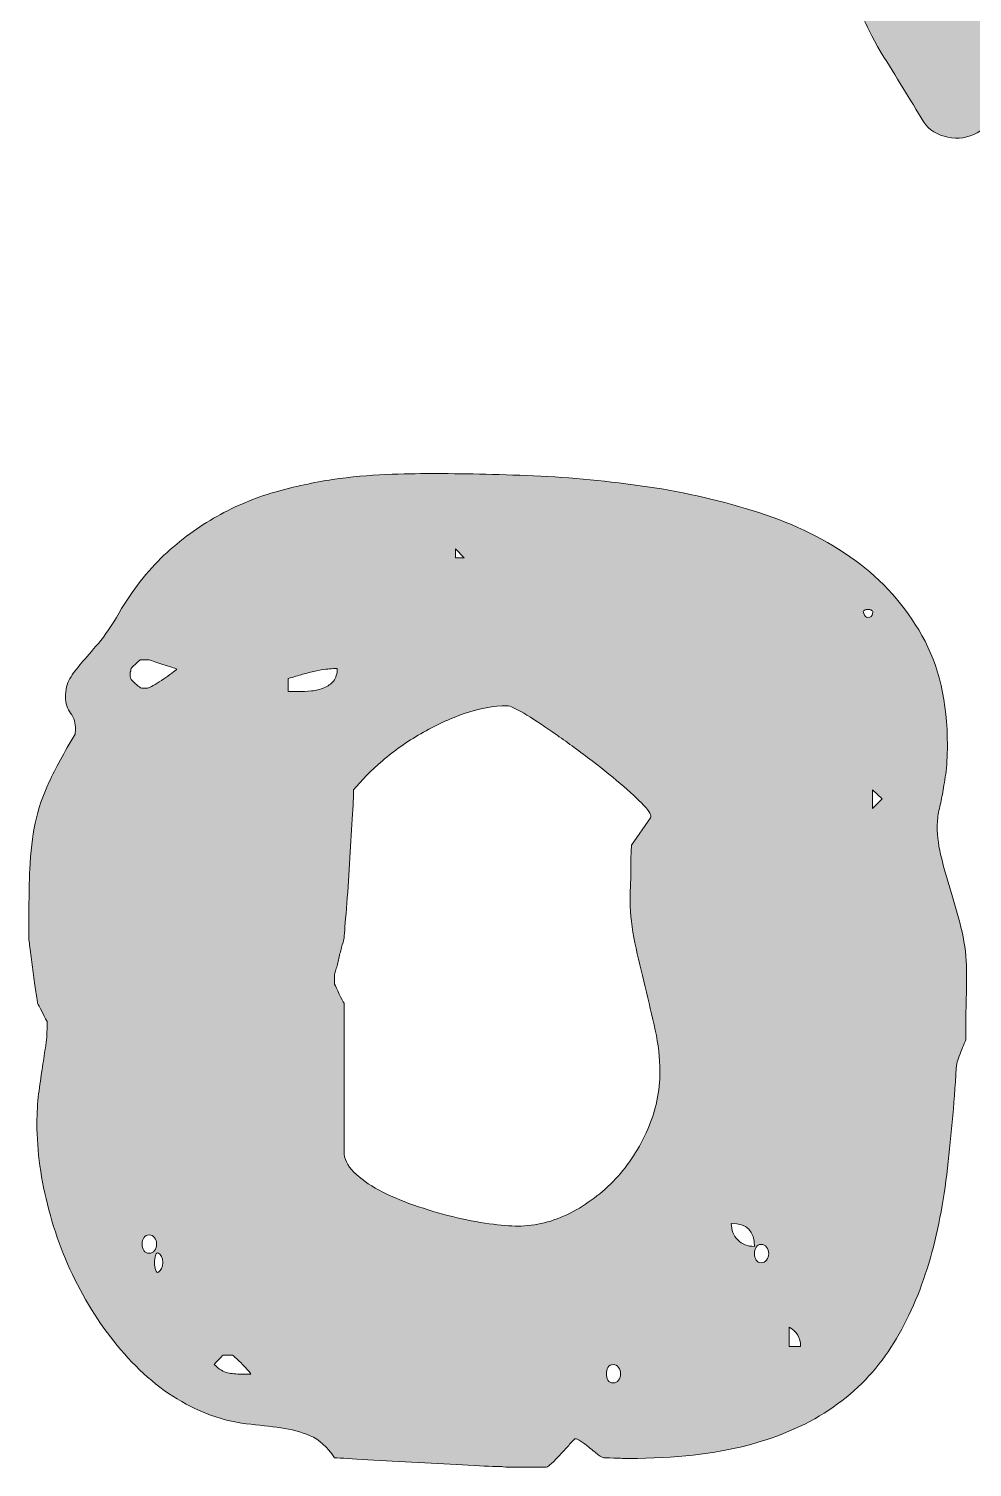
# Model space of a CAD drawing. Header units: inches. Extents: x 148 to 931, y -899 to -182.
# Drawn here: x 209.6 to 275.5, y -483.7 to -383.3 of the extents above; entities that cross this region are included whole.
import ezdxf

# ---------------------------------------------------------------- set-up
doc = ezdxf.new("R2010")
doc.units = ezdxf.units.IN
doc.header["$MEASUREMENT"] = 0
doc.layers.add('Layer 1', color=7, linetype='Continuous')

# ---------------------------------------------------------------- blocks, each defined once
blk = doc.blocks.new('block 4')
at = {"layer": 'Layer 1', "true_color": 0xffc000}
h = blk.add_hatch(color=40, dxfattribs=at)
h.dxf.hatch_style = 2
edge = h.paths.add_edge_path()
edge.add_spline(control_points=[(210.24, -451.34), (210.24, -451.28), (210.21, -451.06), (210.14, -450.68), (210.08, -450.3), (210.02, -449.86), (209.95, -449.37), (209.89, -448.88), (209.83, -448.4), (209.76, -447.93), (209.7, -447.45), (209.65, -447.07), (209.62, -446.79), (209.62, -446.79), (209.62, -446.5), (209.62, -446.5), (209.62, -444.7), (209.64, -443.2), (209.69, -442), (209.74, -440.79), (209.87, -439.71), (210.07, -438.75), (210.28, -437.78), (210.6, -436.82), (211.04, -435.88), (211.49, -434.93), (212.09, -433.82), (212.85, -432.55), (212.85, -432.52), (212.85, -432.48), (212.87, -432.41), (212.89, -432.35), (212.89, -432.29), (212.89, -432.22), (212.89, -431.78), (212.78, -431.4), (212.54, -431.08), (212.3, -430.77), (212.18, -430.39), (212.18, -429.95), (212.18, -429.44), (212.28, -429.01), (212.49, -428.66), (212.7, -428.32), (212.97, -427.95), (213.3, -427.57), (213.63, -427.19), (214.02, -426.74), (214.48, -426.2), (214.94, -425.66), (215.42, -424.95), (215.93, -424.06), (216.85, -422.48), (217.89, -421.15), (219.06, -420.05), (220.23, -418.96), (221.46, -418.05), (222.76, -417.33), (224.06, -416.6), (225.4, -416.04), (226.79, -415.64), (228.19, -415.25), (229.53, -414.95), (230.83, -414.76), (232.12, -414.57), (233.36, -414.46), (234.55, -414.41), (235.74, -414.36), (236.77, -414.34), (237.66, -414.34), (239.84, -414.34), (242.24, -414.39), (244.87, -414.5), (247.49, -414.61), (250.14, -414.87), (252.82, -415.26), (255.49, -415.66), (258.08, -416.26), (260.6, -417.07), (263.11, -417.87), (265.34, -418.98), (267.29, -420.39), (269.23, -421.79), (270.8, -423.55), (271.98, -425.65), (273.17, -427.76), (273.76, -430.31), (273.76, -433.31), (273.76, -434.1), (273.72, -434.78), (273.64, -435.33), (273.56, -435.88), (273.48, -436.36), (273.41, -436.75), (273.33, -437.15), (273.25, -437.52), (273.17, -437.87), (273.09, -438.22), (273.05, -438.6), (273.05, -439.01), (273.05, -439.7), (273.15, -440.45), (273.36, -441.26), (273.56, -442.07), (273.8, -442.9), (274.07, -443.75), (274.34, -444.6), (274.57, -445.47), (274.78, -446.36), (274.99, -447.25), (275.09, -448.15), (275.09, -449.06), (275.09, -449.25), (275.09, -449.58), (275.09, -450.04), (275.09, -450.5), (275.08, -450.98), (275.07, -451.48), (275.05, -451.99), (275.04, -452.47), (275.04, -452.93), (275.04, -453.39), (275.04, -453.71), (275.04, -453.9), (275.01, -453.97), (274.95, -454.09), (274.88, -454.28), (274.8, -454.47), (274.72, -454.67), (274.64, -454.88), (274.56, -455.08), (274.5, -455.27), (274.45, -455.44), (274.4, -455.62), (274.38, -455.75), (274.38, -455.85), (274.22, -458.44), (274, -460.92), (273.71, -463.3), (273.43, -465.67), (272.97, -467.87), (272.34, -469.89), (271.7, -471.91), (270.87, -473.74), (269.82, -475.37), (268.78, -477), (267.43, -478.39), (265.79, -479.54), (264.15, -480.7), (262.16, -481.58), (259.84, -482.2), (257.51, -482.82), (254.74, -483.13), (251.51, -483.13), (251.26, -483.13), (250.91, -483.12), (250.47, -483.1), (250.02, -483.09), (249.79, -483.08), (249.76, -483.08), (249.69, -483.08), (249.57, -483.01), (249.38, -482.87), (249.19, -482.72), (248.99, -482.56), (248.78, -482.39), (248.58, -482.22), (248.38, -482.07), (248.19, -481.94), (248, -481.81), (247.87, -481.75), (247.81, -481.75), (247.75, -481.75), (247.63, -481.85), (247.45, -482.06), (247.28, -482.27), (247.08, -482.49), (246.86, -482.72), (246.64, -482.96), (246.43, -483.17), (246.25, -483.36), (246.06, -483.55), (245.93, -483.66), (245.87, -483.7), (245.87, -483.73), (245.69, -483.74), (245.34, -483.74), (245, -483.74), (244.73, -483.74), (244.54, -483.74), (244.35, -483.74), (244.01, -483.74), (243.52, -483.74), (243.03, -483.74), (242.73, -483.73), (242.64, -483.7), (242.2, -483.7), (241.42, -483.66), (240.31, -483.6), (239.21, -483.54), (238.04, -483.47), (236.8, -483.41), (235.57, -483.35), (234.4, -483.28), (233.29, -483.22), (232.19, -483.16), (231.41, -483.11), (230.97, -483.08), (230.46, -482.32), (229.89, -481.81), (229.26, -481.54), (228.63, -481.27), (227.95, -481.09), (227.22, -480.99), (226.49, -480.9), (225.69, -480.8), (224.8, -480.71), (223.92, -480.61), (222.95, -480.36), (221.91, -479.95), (220.14, -479.22), (218.53, -478.13), (217.09, -476.67), (215.65, -475.22), (214.42, -473.56), (213.39, -471.69), (212.36, -469.83), (211.57, -467.85), (211.02, -465.76), (210.47, -463.68), (210.19, -461.67), (210.19, -459.74), (210.19, -458.98), (210.23, -458.29), (210.31, -457.67), (210.39, -457.06), (210.47, -456.49), (210.55, -455.97), (210.63, -455.44), (210.7, -454.94), (210.78, -454.45), (210.86, -453.96), (210.9, -453.46), (210.9, -452.95), (210.9, -452.95), (210.9, -452.62), (210.9, -452.62), (210.87, -452.56), (210.76, -452.35), (210.57, -451.98), (210.38, -451.62), (210.27, -451.4), (210.24, -451.34)], knot_values=[0, 0, 0, 0, 1, 1, 1, 2, 2, 2, 3, 3, 3, 4, 4, 4, 5, 5, 5, 6, 6, 6, 7, 7, 7, 8, 8, 8, 9, 9, 9, 10, 10, 10, 11, 11, 11, 12, 12, 12, 13, 13, 13, 14, 14, 14, 15, 15, 15, 16, 16, 16, 17, 17, 17, 18, 18, 18, 19, 19, 19, 20, 20, 20, 21, 21, 21, 22, 22, 22, 23, 23, 23, 24, 24, 24, 25, 25, 25, 26, 26, 26, 27, 27, 27, 28, 28, 28, 29, 29, 29, 30, 30, 30, 31, 31, 31, 32, 32, 32, 33, 33, 33, 34, 34, 34, 35, 35, 35, 36, 36, 36, 37, 37, 37, 38, 38, 38, 39, 39, 39, 40, 40, 40, 41, 41, 41, 42, 42, 42, 43, 43, 43, 44, 44, 44, 45, 45, 45, 46, 46, 46, 47, 47, 47, 48, 48, 48, 49, 49, 49, 50, 50, 50, 51, 51, 51, 52, 52, 52, 53, 53, 53, 54, 54, 54, 55, 55, 55, 56, 56, 56, 57, 57, 57, 58, 58, 58, 59, 59, 59, 60, 60, 60, 61, 61, 61, 62, 62, 62, 63, 63, 63, 64, 64, 64, 65, 65, 65, 66, 66, 66, 67, 67, 67, 68, 68, 68, 69, 69, 69, 70, 70, 70, 71, 71, 71, 72, 72, 72, 73, 73, 73, 74, 74, 74, 75, 75, 75, 76, 76, 76, 77, 77, 77, 78, 78, 78, 79, 79, 79, 80, 80, 80, 81, 81, 81, 82, 82, 82, 83, 83, 83, 84, 84, 84, 84], degree=3, periodic=1)
edge = h.paths.add_edge_path()
edge.add_spline(control_points=[(216.74, -428), (216.74, -428), (216.74, -428.14), (216.74, -428.14), (216.7, -428.17), (216.69, -428.24), (216.69, -428.33), (216.69, -428.4), (216.7, -428.46), (216.71, -428.52), (216.73, -428.59), (216.74, -428.63), (216.74, -428.66), (216.77, -428.73), (216.87, -428.84), (217.04, -429), (217.22, -429.16), (217.34, -429.25), (217.4, -429.28), (217.4, -429.31), (217.44, -429.33), (217.52, -429.33), (217.6, -429.33), (217.65, -429.33), (217.69, -429.33), (217.75, -429.33), (217.82, -429.33), (217.9, -429.33), (217.98, -429.33), (218.02, -429.31), (218.02, -429.28), (218.11, -429.25), (218.25, -429.18), (218.44, -429.07), (218.63, -428.96), (218.83, -428.83), (219.04, -428.69), (219.24, -428.55), (219.43, -428.41), (219.61, -428.28), (219.78, -428.16), (219.9, -428.06), (219.96, -428), (219.9, -427.97), (219.77, -427.92), (219.58, -427.86), (219.39, -427.79), (219.2, -427.73), (218.99, -427.67), (218.78, -427.61), (218.59, -427.54), (218.42, -427.48), (218.25, -427.42), (218.11, -427.37), (218.02, -427.34), (218.02, -427.34), (217.69, -427.34), (217.69, -427.34), (217.69, -427.34), (217.4, -427.34), (217.4, -427.34), (217.34, -427.4), (217.22, -427.51), (217.04, -427.67), (216.87, -427.83), (216.77, -427.94), (216.74, -428)], knot_values=[0, 0, 0, 0, 1, 1, 1, 2, 2, 2, 3, 3, 3, 4, 4, 4, 5, 5, 5, 6, 6, 6, 7, 7, 7, 8, 8, 8, 9, 9, 9, 10, 10, 10, 11, 11, 11, 12, 12, 12, 13, 13, 13, 14, 14, 14, 15, 15, 15, 16, 16, 16, 17, 17, 17, 18, 18, 18, 19, 19, 19, 20, 20, 20, 21, 21, 21, 22, 22, 22, 22], degree=3, periodic=1)
edge = h.paths.add_edge_path()
edge.add_spline(control_points=[(218.02, -467.52), (217.86, -467.52), (217.74, -467.58), (217.66, -467.71), (217.58, -467.83), (217.54, -467.99), (217.54, -468.16), (217.54, -468.33), (217.58, -468.48), (217.66, -468.61), (217.74, -468.74), (217.86, -468.8), (218.02, -468.8), (218.18, -468.8), (218.3, -468.74), (218.4, -468.61), (218.49, -468.48), (218.54, -468.33), (218.54, -468.16), (218.54, -467.99), (218.49, -467.83), (218.4, -467.71), (218.3, -467.58), (218.18, -467.52), (218.02, -467.52)], knot_values=[0, 0, 0, 0, 1, 1, 1, 2, 2, 2, 3, 3, 3, 4, 4, 4, 5, 5, 5, 6, 6, 6, 7, 7, 7, 8, 8, 8, 8], degree=3, periodic=1)
edge = h.paths.add_edge_path()
edge.add_spline(control_points=[(218.68, -468.8), (218.59, -468.74), (218.52, -468.78), (218.47, -468.94), (218.42, -469.1), (218.4, -469.27), (218.4, -469.46), (218.4, -469.65), (218.42, -469.82), (218.47, -469.96), (218.52, -470.1), (218.59, -470.16), (218.68, -470.13), (218.87, -470), (218.97, -469.77), (218.97, -469.44), (218.97, -469.11), (218.87, -468.89), (218.68, -468.8)], knot_values=[0, 0, 0, 0, 1, 1, 1, 2, 2, 2, 3, 3, 3, 4, 4, 4, 5, 5, 5, 6, 6, 6, 6], degree=3, periodic=1)
edge = h.paths.add_edge_path()
edge.add_spline(control_points=[(222.57, -476.58), (222.92, -476.9), (223.23, -477.09), (223.5, -477.15), (223.77, -477.21), (224.11, -477.24), (224.52, -477.24), (224.52, -477.24), (225.13, -477.24), (225.13, -477.24), (225.07, -477.12), (224.87, -476.89), (224.54, -476.56), (224.21, -476.22), (223.98, -476.01), (223.85, -475.92), (223.85, -475.92), (223.57, -475.92), (223.57, -475.92), (223.57, -475.92), (223.19, -475.92), (223.19, -475.92), (223.13, -475.98), (223.01, -476.09), (222.86, -476.25), (222.7, -476.41), (222.6, -476.52), (222.57, -476.58)], knot_values=[0, 0, 0, 0, 1, 1, 1, 2, 2, 2, 3, 3, 3, 4, 4, 4, 5, 5, 5, 6, 6, 6, 7, 7, 7, 8, 8, 8, 9, 9, 9, 9], degree=3, periodic=1)
edge = h.paths.add_edge_path()
edge.add_spline(control_points=[(227.74, -429.57), (227.74, -429.57), (228.41, -429.57), (228.41, -429.57), (228.72, -429.57), (229.04, -429.55), (229.36, -429.52), (229.67, -429.49), (229.96, -429.42), (230.23, -429.31), (230.5, -429.19), (230.72, -429.04), (230.9, -428.83), (231.07, -428.62), (231.16, -428.33), (231.16, -427.95), (231.1, -427.95), (230.96, -427.96), (230.76, -427.98), (230.55, -427.99), (230.42, -428), (230.35, -428), (230.16, -428.03), (229.92, -428.08), (229.62, -428.14), (229.32, -428.21), (229.02, -428.28), (228.74, -428.36), (228.45, -428.44), (228.12, -428.54), (227.74, -428.66), (227.74, -428.66), (227.74, -429.57), (227.74, -429.57)], knot_values=[0, 0, 0, 0, 1, 1, 1, 2, 2, 2, 3, 3, 3, 4, 4, 4, 5, 5, 5, 6, 6, 6, 7, 7, 7, 8, 8, 8, 9, 9, 9, 10, 10, 10, 11, 11, 11, 11], degree=3, periodic=1)
edge = h.paths.add_edge_path()
edge.add_spline(control_points=[(230.97, -449.73), (230.97, -449.73), (230.97, -450.01), (230.97, -450.01), (231.03, -450.14), (231.14, -450.37), (231.3, -450.7), (231.46, -451.03), (231.57, -451.25), (231.63, -451.34), (231.63, -451.34), (231.63, -461.68), (231.63, -461.68), (231.63, -462.19), (231.86, -462.67), (232.32, -463.13), (232.78, -463.59), (233.36, -464.01), (234.08, -464.39), (234.79, -464.77), (235.59, -465.12), (236.5, -465.43), (237.4, -465.75), (238.3, -466.02), (239.2, -466.24), (240.1, -466.46), (240.96, -466.63), (241.76, -466.74), (242.57, -466.85), (243.24, -466.9), (243.78, -466.9), (245.01, -466.9), (246.22, -466.6), (247.41, -466), (248.59, -465.4), (249.65, -464.6), (250.59, -463.6), (251.52, -462.61), (252.27, -461.45), (252.84, -460.14), (253.41, -458.83), (253.69, -457.48), (253.69, -456.09), (253.69, -455.17), (253.58, -454.21), (253.36, -453.21), (253.14, -452.22), (252.9, -451.21), (252.65, -450.18), (252.4, -449.15), (252.16, -448.13), (251.94, -447.12), (251.72, -446.11), (251.61, -445.14), (251.61, -444.22), (251.61, -443.97), (251.61, -443.63), (251.63, -443.21), (251.65, -442.78), (251.65, -442.35), (251.65, -441.92), (251.65, -441.5), (251.66, -441.13), (251.68, -440.81), (251.69, -440.49), (251.7, -440.32), (251.7, -440.29), (251.7, -440.29), (253.03, -438.39), (253.03, -438.39), (253.12, -438.23), (252.97, -437.94), (252.55, -437.51), (252.14, -437.09), (251.6, -436.58), (250.92, -435.99), (250.24, -435.41), (249.48, -434.8), (248.64, -434.17), (247.8, -433.54), (247, -432.95), (246.22, -432.41), (245.45, -431.87), (244.77, -431.43), (244.18, -431.08), (243.6, -430.74), (243.21, -430.56), (243.02, -430.56), (242.07, -430.56), (241.07, -430.74), (240.03, -431.11), (238.99, -431.47), (237.97, -431.94), (236.99, -432.51), (236.01, -433.08), (235.12, -433.71), (234.31, -434.4), (233.51, -435.1), (232.83, -435.78), (232.3, -436.44), (232.3, -436.82), (232.27, -437.5), (232.2, -438.48), (232.14, -439.47), (232.08, -440.5), (232.01, -441.59), (231.95, -442.68), (231.88, -443.73), (231.8, -444.72), (231.72, -445.72), (231.66, -446.41), (231.63, -446.79), (231.63, -446.85), (231.59, -447.01), (231.51, -447.26), (231.44, -447.51), (231.36, -447.79), (231.3, -448.09), (231.24, -448.39), (231.17, -448.67), (231.09, -448.92), (231.01, -449.18), (230.97, -449.33), (230.97, -449.4), (230.97, -449.4), (230.97, -449.73), (230.97, -449.73)], knot_values=[0, 0, 0, 0, 1, 1, 1, 2, 2, 2, 3, 3, 3, 4, 4, 4, 5, 5, 5, 6, 6, 6, 7, 7, 7, 8, 8, 8, 9, 9, 9, 10, 10, 10, 11, 11, 11, 12, 12, 12, 13, 13, 13, 14, 14, 14, 15, 15, 15, 16, 16, 16, 17, 17, 17, 18, 18, 18, 19, 19, 19, 20, 20, 20, 21, 21, 21, 22, 22, 22, 23, 23, 23, 24, 24, 24, 25, 25, 25, 26, 26, 26, 27, 27, 27, 28, 28, 28, 29, 29, 29, 30, 30, 30, 31, 31, 31, 32, 32, 32, 33, 33, 33, 34, 34, 34, 35, 35, 35, 36, 36, 36, 37, 37, 37, 38, 38, 38, 39, 39, 39, 40, 40, 40, 41, 41, 41, 42, 42, 42, 42], degree=3, periodic=1)
h.paths.add_polyline_path([(239.41, -420.22), (240.03, -420.22), (239.41, -419.6)])
edge = h.paths.add_edge_path()
edge.add_spline(control_points=[(250.42, -476.58), (250.26, -476.58), (250.14, -476.64), (250.06, -476.77), (249.98, -476.9), (249.95, -477.05), (249.95, -477.22), (249.95, -477.39), (249.98, -477.54), (250.06, -477.67), (250.14, -477.8), (250.26, -477.86), (250.42, -477.86), (250.58, -477.86), (250.7, -477.8), (250.8, -477.67), (250.89, -477.54), (250.94, -477.39), (250.94, -477.22), (250.94, -477.05), (250.89, -476.9), (250.8, -476.77), (250.7, -476.64), (250.58, -476.58), (250.42, -476.58)], knot_values=[0, 0, 0, 0, 1, 1, 1, 2, 2, 2, 3, 3, 3, 4, 4, 4, 5, 5, 5, 6, 6, 6, 7, 7, 7, 8, 8, 8, 8], degree=3, periodic=1)
edge = h.paths.add_edge_path()
edge.add_spline(control_points=[(260.29, -468.32), (260.29, -467.25), (259.75, -466.71), (258.67, -466.71), (258.67, -467.19), (258.82, -467.57), (259.13, -467.87), (259.43, -468.18), (259.81, -468.32), (260.29, -468.32)], knot_values=[0, 0, 0, 0, 1, 1, 1, 2, 2, 2, 3, 3, 3, 3], degree=3, periodic=1)
edge = h.paths.add_edge_path()
edge.add_spline(control_points=[(260.76, -468.18), (260.6, -468.18), (260.48, -468.25), (260.41, -468.37), (260.33, -468.5), (260.29, -468.65), (260.29, -468.82), (260.29, -469), (260.33, -469.15), (260.41, -469.27), (260.48, -469.4), (260.6, -469.46), (260.76, -469.46), (260.92, -469.46), (261.05, -469.4), (261.14, -469.27), (261.24, -469.15), (261.28, -469), (261.28, -468.82), (261.28, -468.65), (261.24, -468.5), (261.14, -468.37), (261.05, -468.25), (260.92, -468.18), (260.76, -468.18)], knot_values=[0, 0, 0, 0, 1, 1, 1, 2, 2, 2, 3, 3, 3, 4, 4, 4, 5, 5, 5, 6, 6, 6, 7, 7, 7, 8, 8, 8, 8], degree=3, periodic=1)
edge = h.paths.add_edge_path()
edge.add_spline(control_points=[(263.51, -475.3), (263.51, -474.7), (263.24, -474.25), (262.71, -473.97), (262.71, -473.97), (262.71, -475.3), (262.71, -475.3), (262.71, -475.3), (263.51, -475.3), (263.51, -475.3)], knot_values=[0, 0, 0, 0, 1, 1, 1, 2, 2, 2, 3, 3, 3, 3], degree=3, periodic=1)
edge = h.paths.add_edge_path()
edge.add_spline(control_points=[(268.54, -424.11), (268.57, -424.02), (268.55, -423.94), (268.47, -423.9), (268.39, -423.85), (268.3, -423.83), (268.21, -423.83), (268.12, -423.83), (268.03, -423.85), (267.95, -423.9), (267.87, -423.94), (267.86, -424.02), (267.93, -424.11), (267.99, -424.3), (268.08, -424.39), (268.21, -424.39), (268.4, -424.39), (268.51, -424.3), (268.54, -424.11)], knot_values=[0, 0, 0, 0, 1, 1, 1, 2, 2, 2, 3, 3, 3, 4, 4, 4, 5, 5, 5, 6, 6, 6, 6], degree=3, periodic=1)
h.paths.add_polyline_path([(268.54, -436.44), (268.54, -437.73), (269.21, -437.06)])
at = {"layer": 'Layer 1', "lineweight": 0}
for points in [[(239.41, -420.22), (240.03, -420.22), (239.41, -419.6), (239.41, -420.22)], [(268.54, -436.44), (268.54, -437.73), (269.21, -437.06), (268.54, -436.44)]]:
    blk.add_lwpolyline(points, dxfattribs=at)
for points, knots in [([(210.24, -451.34), (210.24, -451.28), (210.21, -451.06), (210.14, -450.68), (210.08, -450.3), (210.02, -449.86), (209.95, -449.37), (209.89, -448.88), (209.83, -448.4), (209.76, -447.93), (209.7, -447.45), (209.65, -447.07), (209.62, -446.79), (209.62, -446.79), (209.62, -446.5), (209.62, -446.5), (209.62, -444.7), (209.64, -443.2), (209.69, -442), (209.74, -440.79), (209.87, -439.71), (210.07, -438.75), (210.28, -437.78), (210.6, -436.82), (211.04, -435.88), (211.49, -434.93), (212.09, -433.82), (212.85, -432.55), (212.85, -432.52), (212.85, -432.48), (212.87, -432.41), (212.89, -432.35), (212.89, -432.29), (212.89, -432.22), (212.89, -431.78), (212.78, -431.4), (212.54, -431.08), (212.3, -430.77), (212.18, -430.39), (212.18, -429.95), (212.18, -429.44), (212.28, -429.01), (212.49, -428.66), (212.7, -428.32), (212.97, -427.95), (213.3, -427.57), (213.63, -427.19), (214.02, -426.74), (214.48, -426.2), (214.94, -425.66), (215.42, -424.95), (215.93, -424.06), (216.85, -422.48), (217.89, -421.15), (219.06, -420.05), (220.23, -418.96), (221.46, -418.05), (222.76, -417.33), (224.06, -416.6), (225.4, -416.04), (226.79, -415.64), (228.19, -415.25), (229.53, -414.95), (230.83, -414.76), (232.12, -414.57), (233.36, -414.46), (234.55, -414.41), (235.74, -414.36), (236.77, -414.34), (237.66, -414.34), (239.84, -414.34), (242.24, -414.39), (244.87, -414.5), (247.49, -414.61), (250.14, -414.87), (252.82, -415.26), (255.49, -415.66), (258.08, -416.26), (260.6, -417.07), (263.11, -417.87), (265.34, -418.98), (267.29, -420.39), (269.23, -421.79), (270.8, -423.55), (271.98, -425.65), (273.17, -427.76), (273.76, -430.31), (273.76, -433.31), (273.76, -434.1), (273.72, -434.78), (273.64, -435.33), (273.56, -435.88), (273.48, -436.36), (273.41, -436.75), (273.33, -437.15), (273.25, -437.52), (273.17, -437.87), (273.09, -438.22), (273.05, -438.6), (273.05, -439.01), (273.05, -439.7), (273.15, -440.45), (273.36, -441.26), (273.56, -442.07), (273.8, -442.9), (274.07, -443.75), (274.34, -444.6), (274.57, -445.47), (274.78, -446.36), (274.99, -447.25), (275.09, -448.15), (275.09, -449.06), (275.09, -449.25), (275.09, -449.58), (275.09, -450.04), (275.09, -450.5), (275.08, -450.98), (275.07, -451.48), (275.05, -451.99), (275.04, -452.47), (275.04, -452.93), (275.04, -453.39), (275.04, -453.71), (275.04, -453.9), (275.01, -453.97), (274.95, -454.09), (274.88, -454.28), (274.8, -454.47), (274.72, -454.67), (274.64, -454.88), (274.56, -455.08), (274.5, -455.27), (274.45, -455.44), (274.4, -455.62), (274.38, -455.75), (274.38, -455.85), (274.22, -458.44), (274, -460.92), (273.71, -463.3), (273.43, -465.67), (272.97, -467.87), (272.34, -469.89), (271.7, -471.91), (270.87, -473.74), (269.82, -475.37), (268.78, -477), (267.43, -478.39), (265.79, -479.54), (264.15, -480.7), (262.16, -481.58), (259.84, -482.2), (257.51, -482.82), (254.74, -483.13), (251.51, -483.13), (251.26, -483.13), (250.91, -483.12), (250.47, -483.1), (250.02, -483.09), (249.79, -483.08), (249.76, -483.08), (249.69, -483.08), (249.57, -483.01), (249.38, -482.87), (249.19, -482.72), (248.99, -482.56), (248.78, -482.39), (248.58, -482.22), (248.38, -482.07), (248.19, -481.94), (248, -481.81), (247.87, -481.75), (247.81, -481.75), (247.75, -481.75), (247.63, -481.85), (247.45, -482.06), (247.28, -482.27), (247.08, -482.49), (246.86, -482.72), (246.64, -482.96), (246.43, -483.17), (246.25, -483.36), (246.06, -483.55), (245.93, -483.66), (245.87, -483.7), (245.87, -483.73), (245.69, -483.74), (245.34, -483.74), (245, -483.74), (244.73, -483.74), (244.54, -483.74), (244.35, -483.74), (244.01, -483.74), (243.52, -483.74), (243.03, -483.74), (242.73, -483.73), (242.64, -483.7), (242.2, -483.7), (241.42, -483.66), (240.31, -483.6), (239.21, -483.54), (238.04, -483.47), (236.8, -483.41), (235.57, -483.35), (234.4, -483.28), (233.29, -483.22), (232.19, -483.16), (231.41, -483.11), (230.97, -483.08), (230.46, -482.32), (229.89, -481.81), (229.26, -481.54), (228.63, -481.27), (227.95, -481.09), (227.22, -480.99), (226.49, -480.9), (225.69, -480.8), (224.8, -480.71), (223.92, -480.61), (222.95, -480.36), (221.91, -479.95), (220.14, -479.22), (218.53, -478.13), (217.09, -476.67), (215.65, -475.22), (214.42, -473.56), (213.39, -471.69), (212.36, -469.83), (211.57, -467.85), (211.02, -465.76), (210.47, -463.68), (210.19, -461.67), (210.19, -459.74), (210.19, -458.98), (210.23, -458.29), (210.31, -457.67), (210.39, -457.06), (210.47, -456.49), (210.55, -455.97), (210.63, -455.44), (210.7, -454.94), (210.78, -454.45), (210.86, -453.96), (210.9, -453.46), (210.9, -452.95), (210.9, -452.95), (210.9, -452.62), (210.9, -452.62), (210.87, -452.56), (210.76, -452.35), (210.57, -451.98), (210.38, -451.62), (210.27, -451.4), (210.24, -451.34)], [0, 0, 0, 0, 1, 1, 1, 2, 2, 2, 3, 3, 3, 4, 4, 4, 5, 5, 5, 6, 6, 6, 7, 7, 7, 8, 8, 8, 9, 9, 9, 10, 10, 10, 11, 11, 11, 12, 12, 12, 13, 13, 13, 14, 14, 14, 15, 15, 15, 16, 16, 16, 17, 17, 17, 18, 18, 18, 19, 19, 19, 20, 20, 20, 21, 21, 21, 22, 22, 22, 23, 23, 23, 24, 24, 24, 25, 25, 25, 26, 26, 26, 27, 27, 27, 28, 28, 28, 29, 29, 29, 30, 30, 30, 31, 31, 31, 32, 32, 32, 33, 33, 33, 34, 34, 34, 35, 35, 35, 36, 36, 36, 37, 37, 37, 38, 38, 38, 39, 39, 39, 40, 40, 40, 41, 41, 41, 42, 42, 42, 43, 43, 43, 44, 44, 44, 45, 45, 45, 46, 46, 46, 47, 47, 47, 48, 48, 48, 49, 49, 49, 50, 50, 50, 51, 51, 51, 52, 52, 52, 53, 53, 53, 54, 54, 54, 55, 55, 55, 56, 56, 56, 57, 57, 57, 58, 58, 58, 59, 59, 59, 60, 60, 60, 61, 61, 61, 62, 62, 62, 63, 63, 63, 64, 64, 64, 65, 65, 65, 66, 66, 66, 67, 67, 67, 68, 68, 68, 69, 69, 69, 70, 70, 70, 71, 71, 71, 72, 72, 72, 73, 73, 73, 74, 74, 74, 75, 75, 75, 76, 76, 76, 77, 77, 77, 78, 78, 78, 79, 79, 79, 80, 80, 80, 81, 81, 81, 82, 82, 82, 83, 83, 83, 84, 84, 84, 84]), ([(268.54, -424.11), (268.57, -424.02), (268.55, -423.94), (268.47, -423.9), (268.39, -423.85), (268.3, -423.83), (268.21, -423.83), (268.12, -423.83), (268.03, -423.85), (267.95, -423.9), (267.87, -423.94), (267.86, -424.02), (267.93, -424.11), (267.99, -424.3), (268.08, -424.39), (268.21, -424.39), (268.4, -424.39), (268.51, -424.3), (268.54, -424.11)], [0, 0, 0, 0, 1, 1, 1, 2, 2, 2, 3, 3, 3, 4, 4, 4, 5, 5, 5, 6, 6, 6, 6]), ([(216.74, -428), (216.74, -428), (216.74, -428.14), (216.74, -428.14), (216.7, -428.17), (216.69, -428.24), (216.69, -428.33), (216.69, -428.4), (216.7, -428.46), (216.71, -428.52), (216.73, -428.59), (216.74, -428.63), (216.74, -428.66), (216.77, -428.73), (216.87, -428.84), (217.04, -429), (217.22, -429.16), (217.34, -429.25), (217.4, -429.28), (217.4, -429.31), (217.44, -429.33), (217.52, -429.33), (217.6, -429.33), (217.65, -429.33), (217.69, -429.33), (217.75, -429.33), (217.82, -429.33), (217.9, -429.33), (217.98, -429.33), (218.02, -429.31), (218.02, -429.28), (218.11, -429.25), (218.25, -429.18), (218.44, -429.07), (218.63, -428.96), (218.83, -428.83), (219.04, -428.69), (219.24, -428.55), (219.43, -428.41), (219.61, -428.28), (219.78, -428.16), (219.9, -428.06), (219.96, -428), (219.9, -427.97), (219.77, -427.92), (219.58, -427.86), (219.39, -427.79), (219.2, -427.73), (218.99, -427.67), (218.78, -427.61), (218.59, -427.54), (218.42, -427.48), (218.25, -427.42), (218.11, -427.37), (218.02, -427.34), (218.02, -427.34), (217.69, -427.34), (217.69, -427.34), (217.69, -427.34), (217.4, -427.34), (217.4, -427.34), (217.34, -427.4), (217.22, -427.51), (217.04, -427.67), (216.87, -427.83), (216.77, -427.94), (216.74, -428)], [0, 0, 0, 0, 1, 1, 1, 2, 2, 2, 3, 3, 3, 4, 4, 4, 5, 5, 5, 6, 6, 6, 7, 7, 7, 8, 8, 8, 9, 9, 9, 10, 10, 10, 11, 11, 11, 12, 12, 12, 13, 13, 13, 14, 14, 14, 15, 15, 15, 16, 16, 16, 17, 17, 17, 18, 18, 18, 19, 19, 19, 20, 20, 20, 21, 21, 21, 22, 22, 22, 22]), ([(227.74, -429.57), (227.74, -429.57), (228.41, -429.57), (228.41, -429.57), (228.72, -429.57), (229.04, -429.55), (229.36, -429.52), (229.67, -429.49), (229.96, -429.42), (230.23, -429.31), (230.5, -429.19), (230.72, -429.04), (230.9, -428.83), (231.07, -428.62), (231.16, -428.33), (231.16, -427.95), (231.1, -427.95), (230.96, -427.96), (230.76, -427.98), (230.55, -427.99), (230.42, -428), (230.35, -428), (230.16, -428.03), (229.92, -428.08), (229.62, -428.14), (229.32, -428.21), (229.02, -428.28), (228.74, -428.36), (228.45, -428.44), (228.12, -428.54), (227.74, -428.66), (227.74, -428.66), (227.74, -429.57), (227.74, -429.57)], [0, 0, 0, 0, 1, 1, 1, 2, 2, 2, 3, 3, 3, 4, 4, 4, 5, 5, 5, 6, 6, 6, 7, 7, 7, 8, 8, 8, 9, 9, 9, 10, 10, 10, 11, 11, 11, 11]), ([(230.97, -449.73), (230.97, -449.73), (230.97, -450.01), (230.97, -450.01), (231.03, -450.14), (231.14, -450.37), (231.3, -450.7), (231.46, -451.03), (231.57, -451.25), (231.63, -451.34), (231.63, -451.34), (231.63, -461.68), (231.63, -461.68), (231.63, -462.19), (231.86, -462.67), (232.32, -463.13), (232.78, -463.59), (233.36, -464.01), (234.08, -464.39), (234.79, -464.77), (235.59, -465.12), (236.5, -465.43), (237.4, -465.75), (238.3, -466.02), (239.2, -466.24), (240.1, -466.46), (240.96, -466.63), (241.76, -466.74), (242.57, -466.85), (243.24, -466.9), (243.78, -466.9), (245.01, -466.9), (246.22, -466.6), (247.41, -466), (248.59, -465.4), (249.65, -464.6), (250.59, -463.6), (251.52, -462.61), (252.27, -461.45), (252.84, -460.14), (253.41, -458.83), (253.69, -457.48), (253.69, -456.09), (253.69, -455.17), (253.58, -454.21), (253.36, -453.21), (253.14, -452.22), (252.9, -451.21), (252.65, -450.18), (252.4, -449.15), (252.16, -448.13), (251.94, -447.12), (251.72, -446.11), (251.61, -445.14), (251.61, -444.22), (251.61, -443.97), (251.61, -443.63), (251.63, -443.21), (251.65, -442.78), (251.65, -442.35), (251.65, -441.92), (251.65, -441.5), (251.66, -441.13), (251.68, -440.81), (251.69, -440.49), (251.7, -440.32), (251.7, -440.29), (251.7, -440.29), (253.03, -438.39), (253.03, -438.39), (253.12, -438.23), (252.97, -437.94), (252.55, -437.51), (252.14, -437.09), (251.6, -436.58), (250.92, -435.99), (250.24, -435.41), (249.48, -434.8), (248.64, -434.17), (247.8, -433.54), (247, -432.95), (246.22, -432.41), (245.45, -431.87), (244.77, -431.43), (244.18, -431.08), (243.6, -430.74), (243.21, -430.56), (243.02, -430.56), (242.07, -430.56), (241.07, -430.74), (240.03, -431.11), (238.99, -431.47), (237.97, -431.94), (236.99, -432.51), (236.01, -433.08), (235.12, -433.71), (234.31, -434.4), (233.51, -435.1), (232.83, -435.78), (232.3, -436.44), (232.3, -436.82), (232.27, -437.5), (232.2, -438.48), (232.14, -439.47), (232.08, -440.5), (232.01, -441.59), (231.95, -442.68), (231.88, -443.73), (231.8, -444.72), (231.72, -445.72), (231.66, -446.41), (231.63, -446.79), (231.63, -446.85), (231.59, -447.01), (231.51, -447.26), (231.44, -447.51), (231.36, -447.79), (231.3, -448.09), (231.24, -448.39), (231.17, -448.67), (231.09, -448.92), (231.01, -449.18), (230.97, -449.33), (230.97, -449.4), (230.97, -449.4), (230.97, -449.73), (230.97, -449.73)], [0, 0, 0, 0, 1, 1, 1, 2, 2, 2, 3, 3, 3, 4, 4, 4, 5, 5, 5, 6, 6, 6, 7, 7, 7, 8, 8, 8, 9, 9, 9, 10, 10, 10, 11, 11, 11, 12, 12, 12, 13, 13, 13, 14, 14, 14, 15, 15, 15, 16, 16, 16, 17, 17, 17, 18, 18, 18, 19, 19, 19, 20, 20, 20, 21, 21, 21, 22, 22, 22, 23, 23, 23, 24, 24, 24, 25, 25, 25, 26, 26, 26, 27, 27, 27, 28, 28, 28, 29, 29, 29, 30, 30, 30, 31, 31, 31, 32, 32, 32, 33, 33, 33, 34, 34, 34, 35, 35, 35, 36, 36, 36, 37, 37, 37, 38, 38, 38, 39, 39, 39, 40, 40, 40, 41, 41, 41, 42, 42, 42, 42]), ([(260.29, -468.32), (260.29, -467.25), (259.75, -466.71), (258.67, -466.71), (258.67, -467.19), (258.82, -467.57), (259.13, -467.87), (259.43, -468.18), (259.81, -468.32), (260.29, -468.32)], [0, 0, 0, 0, 1, 1, 1, 2, 2, 2, 3, 3, 3, 3]), ([(218.02, -467.52), (217.86, -467.52), (217.74, -467.58), (217.66, -467.71), (217.58, -467.83), (217.54, -467.99), (217.54, -468.16), (217.54, -468.33), (217.58, -468.48), (217.66, -468.61), (217.74, -468.74), (217.86, -468.8), (218.02, -468.8), (218.18, -468.8), (218.3, -468.74), (218.4, -468.61), (218.49, -468.48), (218.54, -468.33), (218.54, -468.16), (218.54, -467.99), (218.49, -467.83), (218.4, -467.71), (218.3, -467.58), (218.18, -467.52), (218.02, -467.52)], [0, 0, 0, 0, 1, 1, 1, 2, 2, 2, 3, 3, 3, 4, 4, 4, 5, 5, 5, 6, 6, 6, 7, 7, 7, 8, 8, 8, 8]), ([(260.76, -468.18), (260.6, -468.18), (260.48, -468.25), (260.41, -468.37), (260.33, -468.5), (260.29, -468.65), (260.29, -468.82), (260.29, -469), (260.33, -469.15), (260.41, -469.27), (260.48, -469.4), (260.6, -469.46), (260.76, -469.46), (260.92, -469.46), (261.05, -469.4), (261.14, -469.27), (261.24, -469.15), (261.28, -469), (261.28, -468.82), (261.28, -468.65), (261.24, -468.5), (261.14, -468.37), (261.05, -468.25), (260.92, -468.18), (260.76, -468.18)], [0, 0, 0, 0, 1, 1, 1, 2, 2, 2, 3, 3, 3, 4, 4, 4, 5, 5, 5, 6, 6, 6, 7, 7, 7, 8, 8, 8, 8]), ([(218.68, -468.8), (218.59, -468.74), (218.52, -468.78), (218.47, -468.94), (218.42, -469.1), (218.4, -469.27), (218.4, -469.46), (218.4, -469.65), (218.42, -469.82), (218.47, -469.96), (218.52, -470.1), (218.59, -470.16), (218.68, -470.13), (218.87, -470), (218.97, -469.77), (218.97, -469.44), (218.97, -469.11), (218.87, -468.89), (218.68, -468.8)], [0, 0, 0, 0, 1, 1, 1, 2, 2, 2, 3, 3, 3, 4, 4, 4, 5, 5, 5, 6, 6, 6, 6]), ([(263.51, -475.3), (263.51, -474.7), (263.24, -474.25), (262.71, -473.97), (262.71, -473.97), (262.71, -475.3), (262.71, -475.3), (262.71, -475.3), (263.51, -475.3), (263.51, -475.3)], [0, 0, 0, 0, 1, 1, 1, 2, 2, 2, 3, 3, 3, 3]), ([(222.57, -476.58), (222.92, -476.9), (223.23, -477.09), (223.5, -477.15), (223.77, -477.21), (224.11, -477.24), (224.52, -477.24), (224.52, -477.24), (225.13, -477.24), (225.13, -477.24), (225.07, -477.12), (224.87, -476.89), (224.54, -476.56), (224.21, -476.22), (223.98, -476.01), (223.85, -475.92), (223.85, -475.92), (223.57, -475.92), (223.57, -475.92), (223.57, -475.92), (223.19, -475.92), (223.19, -475.92), (223.13, -475.98), (223.01, -476.09), (222.86, -476.25), (222.7, -476.41), (222.6, -476.52), (222.57, -476.58)], [0, 0, 0, 0, 1, 1, 1, 2, 2, 2, 3, 3, 3, 4, 4, 4, 5, 5, 5, 6, 6, 6, 7, 7, 7, 8, 8, 8, 9, 9, 9, 9]), ([(250.42, -476.58), (250.26, -476.58), (250.14, -476.64), (250.06, -476.77), (249.98, -476.9), (249.95, -477.05), (249.95, -477.22), (249.95, -477.39), (249.98, -477.54), (250.06, -477.67), (250.14, -477.8), (250.26, -477.86), (250.42, -477.86), (250.58, -477.86), (250.7, -477.8), (250.8, -477.67), (250.89, -477.54), (250.94, -477.39), (250.94, -477.22), (250.94, -477.05), (250.89, -476.9), (250.8, -476.77), (250.7, -476.64), (250.58, -476.58), (250.42, -476.58)], [0, 0, 0, 0, 1, 1, 1, 2, 2, 2, 3, 3, 3, 4, 4, 4, 5, 5, 5, 6, 6, 6, 7, 7, 7, 8, 8, 8, 8])]:
    blk.add_open_spline(points, degree=3, knots=knots, dxfattribs=at)
blk = doc.blocks.new('block 6')
at = {"layer": 'Layer 1', "true_color": 0x2a4f7b}
h = blk.add_hatch(color=167, dxfattribs=at)
h.dxf.hatch_style = 2
edge = h.paths.add_edge_path()
edge.add_spline(control_points=[(273.85, -350.33), (274.34, -351.21), (274.84, -352.1), (275.33, -352.98), (276.07, -354.3), (276.4, -355.07), (276.65, -355.71), (276.99, -356.31), (277.32, -357.08), (278.06, -358.4), (278.79, -359.72), (279.24, -360.34), (279.57, -360.94), (279.98, -361.67), (280.38, -362.22), (281.12, -363.54), (281.86, -364.87), (282.19, -365.64), (282.45, -366.27), (282.78, -366.87), (283.12, -367.64), (283.86, -368.96), (284.6, -370.28), (285.15, -370.93), (285.55, -371.48), (285.96, -372.04), (286.51, -372.69), (287.25, -374.01), (287.74, -374.89), (288.23, -375.78), (288.72, -376.66), (289.05, -377.25), (289.35, -377.96), (290.09, -379.28), (290.72, -380.41), (290.02, -381.83), (288.82, -382.51), (288.08, -382.93), (287.35, -383.34), (286.62, -383.76), (286.09, -383.98), (285.52, -384.3), (284.39, -384.96), (283.26, -385.61), (282.77, -386.07), (282.32, -386.42), (281.79, -386.82), (281.3, -387.28), (280.25, -387.9), (279.5, -388.35), (278.75, -388.79), (278, -389.24), (277.28, -389.67), (276.56, -390.11), (275.83, -390.54), (274.65, -391.26), (272.79, -390.89), (272.11, -389.79), (271.63, -389), (271.14, -388.2), (270.65, -387.4), (270.15, -386.58), (269.65, -385.77), (269.14, -384.95), (268.39, -383.72), (268.14, -382.99), (267.82, -382.47), (267.54, -381.84), (267.21, -381.15), (266.46, -379.93), (265.71, -378.7), (265.24, -378.1), (264.85, -377.62), (264.5, -377.04), (263.96, -376.48), (263.2, -375.26), (262.45, -374.03), (262.06, -373.38), (261.77, -372.76), (261.29, -371.96), (260.8, -371.16), (260.31, -370.37), (259.81, -369.55), (259.31, -368.73), (258.8, -367.91), (258.41, -367.44), (258.02, -366.79), (257.27, -365.56), (256.51, -364.34), (256.27, -363.6), (255.98, -362.97), (255.7, -362.35), (255.42, -361.72), (254.67, -360.49), (253.92, -359.26), (253.52, -358.61), (253.09, -358.08), (252.6, -357.28), (252.12, -356.48), (251.63, -355.69), (251.13, -354.87), (250.63, -354.05), (250.13, -353.23), (249.63, -352.41), (249.12, -351.59), (248.62, -350.78), (247.87, -349.55), (247.44, -349.01), (247.08, -348.43), (246.65, -347.9), (246.25, -347.25), (245.5, -346.02), (244.75, -344.79), (244.28, -344.19), (243.96, -343.68), (243.53, -343.15), (243.13, -342.5), (242.38, -341.27), (241.63, -340.04), (241.31, -339.35), (240.99, -338.83), (240.71, -338.2), (240.4, -337.51), (239.65, -336.28), (238.89, -335.05), (238.42, -334.45), (237.98, -333.92), (237.67, -333.41), (237.19, -332.81), (236.44, -331.58), (235.69, -330.35), (235.29, -329.71), (235.01, -329.07), (234.53, -328.28), (234.04, -327.48), (233.55, -326.68), (233.05, -325.87), (232.55, -325.05), (232.05, -324.23), (231.56, -323.43), (231.07, -322.63), (230.58, -321.84), (230.08, -321.02), (229.58, -320.2), (229.08, -319.38), (228.64, -318.85), (228.24, -318.2), (227.49, -316.98), (226.74, -315.75), (226.55, -315.07), (226.27, -314.43), (226, -313.8), (225.69, -313.11), (224.94, -311.88), (224.18, -310.65), (223.71, -310.05), (223.39, -309.54), (222.95, -309.01), (222.47, -308.41), (221.72, -307.18), (220.97, -305.95), (220.49, -305.36), (220.13, -304.78), (219.78, -304.2), (219.34, -303.67), (218.58, -302.44), (217.91, -301.34), (218.64, -299.3), (220.08, -298.42), (221.69, -297.45), (222.45, -297.17), (223.26, -296.78), (223.98, -296.44), (224.87, -295.99), (226.32, -295.14), (227.94, -294.18), (228.67, -293.67), (229.32, -293.2), (229.96, -292.74), (230.7, -292.23), (232.33, -291.29), (233.78, -290.45), (234.68, -290.03), (235.37, -289.64), (236.14, -289.2), (237.04, -288.78), (238.51, -287.96), (239.97, -287.14), (240.87, -286.73), (241.6, -286.42), (242.41, -286.06), (243.31, -285.65), (244.79, -284.85), (246.26, -284.05), (247.05, -283.45), (247.8, -282.96), (248.46, -282.52), (249.25, -281.92), (250.73, -281.14), (252.39, -280.27), (253.16, -280.04), (253.97, -279.69), (254.71, -279.4), (255.53, -279.05), (257.19, -278.2), (258.67, -277.43), (259.58, -277.06), (260.28, -276.7), (261.33, -276.17), (262.39, -275.64), (263.44, -275.11), (264.93, -274.37), (265.81, -273.93), (266.41, -273.38), (267.17, -272.92), (268.02, -272.42), (269.52, -271.69), (271.02, -270.96), (272.78, -271.47), (273.33, -272.63), (273.99, -273.99), (274.35, -274.75), (274.62, -275.54), (275.08, -276.5), (275.54, -277.45), (276, -278.41), (276.69, -279.84), (277.17, -280.62), (277.55, -281.2), (278, -281.91), (278.41, -282.55), (279.1, -283.98), (279.65, -285.15), (278.55, -286.6), (277.1, -287.3), (275.38, -288.14), (274.44, -288.6), (273.78, -289.18), (273.04, -289.63), (272.17, -290.23), (270.46, -291.09), (268.76, -291.94), (267.79, -292.35), (267.03, -292.74), (266.26, -293.13), (265.29, -293.54), (263.6, -294.42), (261.9, -295.3), (261.09, -295.81), (260.36, -296.28), (259.43, -296.77), (258.62, -297.28), (256.94, -298.18), (255.25, -299.08), (254.25, -299.45), (253.5, -299.86), (252.7, -300.21), (251.7, -300.58), (249.94, -301.55), (248.6, -302.29), (247.89, -303.99), (248.52, -305.11), (249.15, -306.23), (249.52, -306.9), (249.73, -307.47), (250.06, -308.07), (250.28, -308.64), (250.98, -309.9), (251.61, -311.02), (252.02, -311.57), (252.35, -312.17), (252.73, -312.65), (253.1, -313.31), (253.73, -314.44), (254.36, -315.57), (254.81, -316.18), (255.1, -316.71), (255.53, -317.48), (255.96, -318.26), (256.39, -319.03), (257.02, -320.15), (257.47, -320.77), (257.77, -321.3), (258.2, -322.07), (258.63, -322.84), (259.06, -323.62), (259.5, -324.41), (259.94, -325.2), (260.39, -326), (260.82, -326.77), (261.25, -327.54), (261.68, -328.31), (262.31, -329.44), (263.43, -329.59), (264.98, -328.82), (266.65, -327.9), (267.48, -327.54), (268.39, -327.13), (269.11, -326.74), (270.03, -326.33), (271.7, -325.43), (273.3, -324.58), (274.26, -324.07), (275.02, -323.76), (275.9, -323.3), (276.74, -322.94), (278.42, -322.07), (280.03, -321.24), (280.77, -320.69), (281.65, -320.24), (282.34, -319.81), (283.28, -319.25), (284.89, -318.44), (286.27, -317.75), (288.05, -318.31), (288.62, -319.46), (289.33, -320.89), (289.66, -321.57), (289.95, -322.36), (290.42, -323.31), (290.89, -324.26), (291.36, -325.21), (292.06, -326.64), (292.47, -327.45), (292.85, -328.02), (293.22, -328.77), (293.67, -329.48), (294.34, -330.84), (294.91, -332), (294.12, -333.56), (292.79, -334.23), (291.23, -335.01), (290.32, -335.56), (289.66, -335.98), (288.8, -336.42), (288.05, -336.88), (286.5, -337.69), (285.41, -338.25), (284.32, -338.82), (283.23, -339.39), (282.5, -339.69), (281.65, -340.14), (280.02, -341.01), (278.96, -341.57), (277.91, -342.14), (276.85, -342.71), (276, -343.18), (275.27, -343.66), (273.65, -344.55), (272.42, -345.23), (271.78, -346.63), (272.38, -347.68), (272.87, -348.57), (273.36, -349.45), (273.85, -350.33)], knot_values=[0, 0, 0, 0, 1, 1, 1, 2, 2, 2, 3, 3, 3, 4, 4, 4, 5, 5, 5, 6, 6, 6, 7, 7, 7, 8, 8, 8, 9, 9, 9, 10, 10, 10, 11, 11, 11, 12, 12, 12, 13, 13, 13, 14, 14, 14, 15, 15, 15, 16, 16, 16, 17, 17, 17, 18, 18, 18, 19, 19, 19, 20, 20, 20, 21, 21, 21, 22, 22, 22, 23, 23, 23, 24, 24, 24, 25, 25, 25, 26, 26, 26, 27, 27, 27, 28, 28, 28, 29, 29, 29, 30, 30, 30, 31, 31, 31, 32, 32, 32, 33, 33, 33, 34, 34, 34, 35, 35, 35, 36, 36, 36, 37, 37, 37, 38, 38, 38, 39, 39, 39, 40, 40, 40, 41, 41, 41, 42, 42, 42, 43, 43, 43, 44, 44, 44, 45, 45, 45, 46, 46, 46, 47, 47, 47, 48, 48, 48, 49, 49, 49, 50, 50, 50, 51, 51, 51, 52, 52, 52, 53, 53, 53, 54, 54, 54, 55, 55, 55, 56, 56, 56, 57, 57, 57, 58, 58, 58, 59, 59, 59, 60, 60, 60, 61, 61, 61, 62, 62, 62, 63, 63, 63, 64, 64, 64, 65, 65, 65, 66, 66, 66, 67, 67, 67, 68, 68, 68, 69, 69, 69, 70, 70, 70, 71, 71, 71, 72, 72, 72, 73, 73, 73, 74, 74, 74, 75, 75, 75, 76, 76, 76, 77, 77, 77, 78, 78, 78, 79, 79, 79, 80, 80, 80, 81, 81, 81, 82, 82, 82, 83, 83, 83, 84, 84, 84, 85, 85, 85, 86, 86, 86, 87, 87, 87, 88, 88, 88, 89, 89, 89, 90, 90, 90, 91, 91, 91, 92, 92, 92, 93, 93, 93, 94, 94, 94, 95, 95, 95, 96, 96, 96, 97, 97, 97, 98, 98, 98, 99, 99, 99, 100, 100, 100, 101, 101, 101, 102, 102, 102, 103, 103, 103, 104, 104, 104, 105, 105, 105, 106, 106, 106, 107, 107, 107, 108, 108, 108, 109, 109, 109, 110, 110, 110, 111, 111, 111, 112, 112, 112, 113, 113, 113, 114, 114, 114, 115, 115, 115, 116, 116, 116, 117, 117, 117, 118, 118, 118, 118], degree=3, periodic=1)
at = {"layer": 'Layer 1', "lineweight": 0}
blk.add_open_spline([(273.85, -350.33), (274.34, -351.21), (274.84, -352.1), (275.33, -352.98), (276.07, -354.3), (276.4, -355.07), (276.65, -355.71), (276.99, -356.31), (277.32, -357.08), (278.06, -358.4), (278.79, -359.72), (279.24, -360.34), (279.57, -360.94), (279.98, -361.67), (280.38, -362.22), (281.12, -363.54), (281.86, -364.87), (282.19, -365.64), (282.45, -366.27), (282.78, -366.87), (283.12, -367.64), (283.86, -368.96), (284.6, -370.28), (285.15, -370.93), (285.55, -371.48), (285.96, -372.04), (286.51, -372.69), (287.25, -374.01), (287.74, -374.89), (288.23, -375.78), (288.72, -376.66), (289.05, -377.25), (289.35, -377.96), (290.09, -379.28), (290.72, -380.41), (290.02, -381.83), (288.82, -382.51), (288.08, -382.93), (287.35, -383.34), (286.62, -383.76), (286.09, -383.98), (285.52, -384.3), (284.39, -384.96), (283.26, -385.61), (282.77, -386.07), (282.32, -386.42), (281.79, -386.82), (281.3, -387.28), (280.25, -387.9), (279.5, -388.35), (278.75, -388.79), (278, -389.24), (277.28, -389.67), (276.56, -390.11), (275.83, -390.54), (274.65, -391.26), (272.79, -390.89), (272.11, -389.79), (271.63, -389), (271.14, -388.2), (270.65, -387.4), (270.15, -386.58), (269.65, -385.77), (269.14, -384.95), (268.39, -383.72), (268.14, -382.99), (267.82, -382.47), (267.54, -381.84), (267.21, -381.15), (266.46, -379.93), (265.71, -378.7), (265.24, -378.1), (264.85, -377.62), (264.5, -377.04), (263.96, -376.48), (263.2, -375.26), (262.45, -374.03), (262.06, -373.38), (261.77, -372.76), (261.29, -371.96), (260.8, -371.16), (260.31, -370.37), (259.81, -369.55), (259.31, -368.73), (258.8, -367.91), (258.41, -367.44), (258.02, -366.79), (257.27, -365.56), (256.51, -364.34), (256.27, -363.6), (255.98, -362.97), (255.7, -362.35), (255.42, -361.72), (254.67, -360.49), (253.92, -359.26), (253.52, -358.61), (253.09, -358.08), (252.6, -357.28), (252.12, -356.48), (251.63, -355.69), (251.13, -354.87), (250.63, -354.05), (250.13, -353.23), (249.63, -352.41), (249.12, -351.59), (248.62, -350.78), (247.87, -349.55), (247.44, -349.01), (247.08, -348.43), (246.65, -347.9), (246.25, -347.25), (245.5, -346.02), (244.75, -344.79), (244.28, -344.19), (243.96, -343.68), (243.53, -343.15), (243.13, -342.5), (242.38, -341.27), (241.63, -340.04), (241.31, -339.35), (240.99, -338.83), (240.71, -338.2), (240.4, -337.51), (239.65, -336.28), (238.89, -335.05), (238.42, -334.45), (237.98, -333.92), (237.67, -333.41), (237.19, -332.81), (236.44, -331.58), (235.69, -330.35), (235.29, -329.71), (235.01, -329.07), (234.53, -328.28), (234.04, -327.48), (233.55, -326.68), (233.05, -325.87), (232.55, -325.05), (232.05, -324.23), (231.56, -323.43), (231.07, -322.63), (230.58, -321.84), (230.08, -321.02), (229.58, -320.2), (229.08, -319.38), (228.64, -318.85), (228.24, -318.2), (227.49, -316.98), (226.74, -315.75), (226.55, -315.07), (226.27, -314.43), (226, -313.8), (225.69, -313.11), (224.94, -311.88), (224.18, -310.65), (223.71, -310.05), (223.39, -309.54), (222.95, -309.01), (222.47, -308.41), (221.72, -307.18), (220.97, -305.95), (220.49, -305.36), (220.13, -304.78), (219.78, -304.2), (219.34, -303.67), (218.58, -302.44), (217.91, -301.34), (218.64, -299.3), (220.08, -298.42), (221.69, -297.45), (222.45, -297.17), (223.26, -296.78), (223.98, -296.44), (224.87, -295.99), (226.32, -295.14), (227.94, -294.18), (228.67, -293.67), (229.32, -293.2), (229.96, -292.74), (230.7, -292.23), (232.33, -291.29), (233.78, -290.45), (234.68, -290.03), (235.37, -289.64), (236.14, -289.2), (237.04, -288.78), (238.51, -287.96), (239.97, -287.14), (240.87, -286.73), (241.6, -286.42), (242.41, -286.06), (243.31, -285.65), (244.79, -284.85), (246.26, -284.05), (247.05, -283.45), (247.8, -282.96), (248.46, -282.52), (249.25, -281.92), (250.73, -281.14), (252.39, -280.27), (253.16, -280.04), (253.97, -279.69), (254.71, -279.4), (255.53, -279.05), (257.19, -278.2), (258.67, -277.43), (259.58, -277.06), (260.28, -276.7), (261.33, -276.17), (262.39, -275.64), (263.44, -275.11), (264.93, -274.37), (265.81, -273.93), (266.41, -273.38), (267.17, -272.92), (268.02, -272.42), (269.52, -271.69), (271.02, -270.96), (272.78, -271.47), (273.33, -272.63), (273.99, -273.99), (274.35, -274.75), (274.62, -275.54), (275.08, -276.5), (275.54, -277.45), (276, -278.41), (276.69, -279.84), (277.17, -280.62), (277.55, -281.2), (278, -281.91), (278.41, -282.55), (279.1, -283.98), (279.65, -285.15), (278.55, -286.6), (277.1, -287.3), (275.38, -288.14), (274.44, -288.6), (273.78, -289.18), (273.04, -289.63), (272.17, -290.23), (270.46, -291.09), (268.76, -291.94), (267.79, -292.35), (267.03, -292.74), (266.26, -293.13), (265.29, -293.54), (263.6, -294.42), (261.9, -295.3), (261.09, -295.81), (260.36, -296.28), (259.43, -296.77), (258.62, -297.28), (256.94, -298.18), (255.25, -299.08), (254.25, -299.45), (253.5, -299.86), (252.7, -300.21), (251.7, -300.58), (249.94, -301.55), (248.6, -302.29), (247.89, -303.99), (248.52, -305.11), (249.15, -306.23), (249.52, -306.9), (249.73, -307.47), (250.06, -308.07), (250.28, -308.64), (250.98, -309.9), (251.61, -311.02), (252.02, -311.57), (252.35, -312.17), (252.73, -312.65), (253.1, -313.31), (253.73, -314.44), (254.36, -315.57), (254.81, -316.18), (255.1, -316.71), (255.53, -317.48), (255.96, -318.26), (256.39, -319.03), (257.02, -320.15), (257.47, -320.77), (257.77, -321.3), (258.2, -322.07), (258.63, -322.84), (259.06, -323.62), (259.5, -324.41), (259.94, -325.2), (260.39, -326), (260.82, -326.77), (261.25, -327.54), (261.68, -328.31), (262.31, -329.44), (263.43, -329.59), (264.98, -328.82), (266.65, -327.9), (267.48, -327.54), (268.39, -327.13), (269.11, -326.74), (270.03, -326.33), (271.7, -325.43), (273.3, -324.58), (274.26, -324.07), (275.02, -323.76), (275.9, -323.3), (276.74, -322.94), (278.42, -322.07), (280.03, -321.24), (280.77, -320.69), (281.65, -320.24), (282.34, -319.81), (283.28, -319.25), (284.89, -318.44), (286.27, -317.75), (288.05, -318.31), (288.62, -319.46), (289.33, -320.89), (289.66, -321.57), (289.95, -322.36), (290.42, -323.31), (290.89, -324.26), (291.36, -325.21), (292.06, -326.64), (292.47, -327.45), (292.85, -328.02), (293.22, -328.77), (293.67, -329.48), (294.34, -330.84), (294.91, -332), (294.12, -333.56), (292.79, -334.23), (291.23, -335.01), (290.32, -335.56), (289.66, -335.98), (288.8, -336.42), (288.05, -336.88), (286.5, -337.69), (285.41, -338.25), (284.32, -338.82), (283.23, -339.39), (282.5, -339.69), (281.65, -340.14), (280.02, -341.01), (278.96, -341.57), (277.91, -342.14), (276.85, -342.71), (276, -343.18), (275.27, -343.66), (273.65, -344.55), (272.42, -345.23), (271.78, -346.63), (272.38, -347.68), (272.87, -348.57), (273.36, -349.45), (273.85, -350.33)], degree=3, knots=[0, 0, 0, 0, 1, 1, 1, 2, 2, 2, 3, 3, 3, 4, 4, 4, 5, 5, 5, 6, 6, 6, 7, 7, 7, 8, 8, 8, 9, 9, 9, 10, 10, 10, 11, 11, 11, 12, 12, 12, 13, 13, 13, 14, 14, 14, 15, 15, 15, 16, 16, 16, 17, 17, 17, 18, 18, 18, 19, 19, 19, 20, 20, 20, 21, 21, 21, 22, 22, 22, 23, 23, 23, 24, 24, 24, 25, 25, 25, 26, 26, 26, 27, 27, 27, 28, 28, 28, 29, 29, 29, 30, 30, 30, 31, 31, 31, 32, 32, 32, 33, 33, 33, 34, 34, 34, 35, 35, 35, 36, 36, 36, 37, 37, 37, 38, 38, 38, 39, 39, 39, 40, 40, 40, 41, 41, 41, 42, 42, 42, 43, 43, 43, 44, 44, 44, 45, 45, 45, 46, 46, 46, 47, 47, 47, 48, 48, 48, 49, 49, 49, 50, 50, 50, 51, 51, 51, 52, 52, 52, 53, 53, 53, 54, 54, 54, 55, 55, 55, 56, 56, 56, 57, 57, 57, 58, 58, 58, 59, 59, 59, 60, 60, 60, 61, 61, 61, 62, 62, 62, 63, 63, 63, 64, 64, 64, 65, 65, 65, 66, 66, 66, 67, 67, 67, 68, 68, 68, 69, 69, 69, 70, 70, 70, 71, 71, 71, 72, 72, 72, 73, 73, 73, 74, 74, 74, 75, 75, 75, 76, 76, 76, 77, 77, 77, 78, 78, 78, 79, 79, 79, 80, 80, 80, 81, 81, 81, 82, 82, 82, 83, 83, 83, 84, 84, 84, 85, 85, 85, 86, 86, 86, 87, 87, 87, 88, 88, 88, 89, 89, 89, 90, 90, 90, 91, 91, 91, 92, 92, 92, 93, 93, 93, 94, 94, 94, 95, 95, 95, 96, 96, 96, 97, 97, 97, 98, 98, 98, 99, 99, 99, 100, 100, 100, 101, 101, 101, 102, 102, 102, 103, 103, 103, 104, 104, 104, 105, 105, 105, 106, 106, 106, 107, 107, 107, 108, 108, 108, 109, 109, 109, 110, 110, 110, 111, 111, 111, 112, 112, 112, 113, 113, 113, 114, 114, 114, 115, 115, 115, 116, 116, 116, 117, 117, 117, 118, 118, 118, 118], dxfattribs=at)
blk = doc.blocks.new('block 2')
at = {"layer": 'Layer 1'}
for name in ['block 6', 'block 4']:
    blk.add_blockref(name, (0, 0), dxfattribs=at)

msp = doc.modelspace()

# ---------------------------------------------------------------- block references
at = {"layer": 'Layer 1'}
msp.add_blockref('block 2', (0, 0), dxfattribs=at)

doc.saveas('drawing.dxf')
